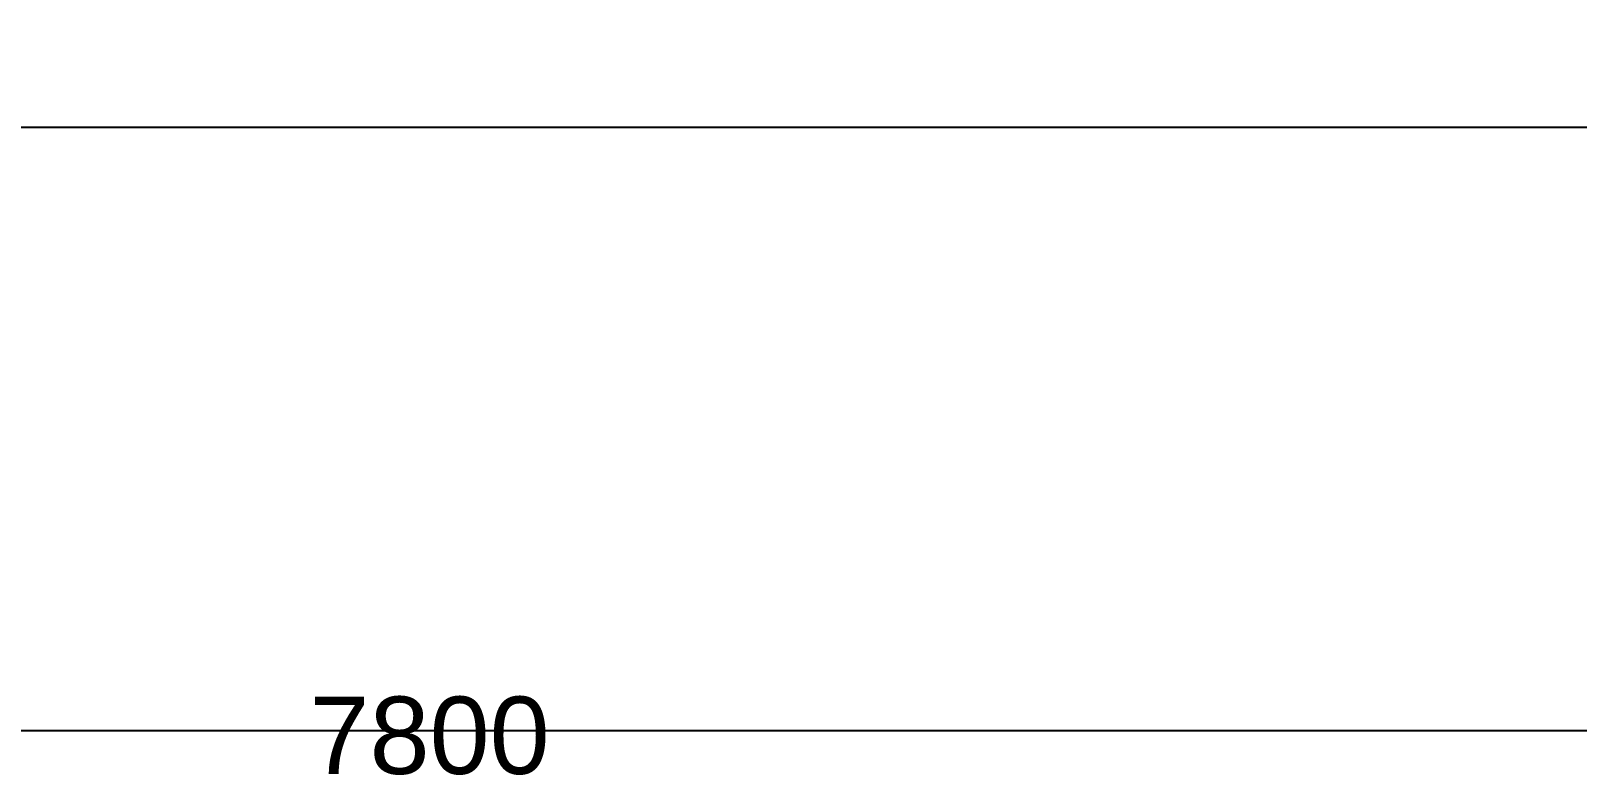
# Model space of a CAD drawing. Header units: millimetres. Extents: x 2519235 to 7246330, y 25937 to 201821.
# Drawn here: x 2843714 to 2846714, y 98744 to 100187 of the extents above; entities that cross this region are included whole.
import ezdxf
from ezdxf.xclip import XClip

# ---------------------------------------------------------------- set-up
doc = ezdxf.new("R2010")
doc.units = ezdxf.units.MM
doc.header["$XCLIPFRAME"] = 0
doc.layers.add('010 - ASPG_DIMS_NOM', color=7, linetype='Continuous')
doc.styles.add('FAMELINE_FOR_CKST', font='arial.ttf')
doc.dimstyles.new('FAMELINE-CKST_C-C', dxfattribs={"dimtxt": 0.3, "dimasz": 0.15, "dimexe": 0.1, "dimexo": 0.1, "dimgap": 0.05, "dimtad": 1, "dimzin": 0, "dimdsep": 46, "dimtxsty": 'FAMELINE_FOR_CKST', "dimblk": 'ORIGIN', "dimblk1": 'ORIGIN', "dimblk2": 'ORIGIN', "dimsah": 1, "dimcen": 0.1, "dimdle": 0.1, "dimclrd": 7, "dimclre": 7, "dimclrt": 7, "dimadec": 0, "dimazin": 0, "dimtfac": 1, "dimtix": 1, "dimtmove": 2, "dimatfit": 3, "dimfxl": 1, "dimtolj": 1, "dimtzin": 0, "dimlwd": -1, "dimlwe": -1, "dimarcsym": 0})

# ---------------------------------------------------------------- blocks, each defined once
blk = doc.blocks.new('_Origin')
at = {"color": 7, "linetype": 'ByBlock', "lineweight": -2}
blk.add_line((0, 0), (-1, 0), dxfattribs=at)
blk.add_circle((0, 0), 0.5, dxfattribs=at)
blk = doc.blocks.new('*D2767')
at = {"layer": '010 - ASPG_DIMS_NOM', "color": 7, "transparency": 16777216}
for p, q in [((-13200, 98950), (-13200, 98668.7)), ((-5400, 98950), (-5400, 98668.7)), ((-5475, 98718.7), (-13125, 98718.7))]:
    blk.add_line(p, q, dxfattribs=at)
at = {"layer": 'Defpoints', "color": 7, "transparency": 16777216}
for p in [(-13200, 99000), (-5400, 99000), (-13200, 98718.7)]:
    blk.add_point(p, dxfattribs=at)
at = {"layer": '010 - ASPG_DIMS_NOM', "color": 7, "transparency": 16777216, "xscale": 75, "yscale": 75, "zscale": 75, "rotation": 180}
blk.add_blockref('_Origin', (-13200, 98718.7), dxfattribs=at)
at = {"layer": '010 - ASPG_DIMS_NOM', "color": 7, "transparency": 16777216, "xscale": 75, "yscale": 75, "zscale": 75}
blk.add_blockref('_Origin', (-5400, 98718.7), dxfattribs=at)
at = {"layer": '010 - ASPG_DIMS_NOM', "color": 7, "transparency": 16777216, "insert": (-9300, 98820.3), "char_height": 150, "attachment_point": 5, "style": 'FAMELINE_FOR_CKST'}
blk.add_mtext('\\A1;7800', dxfattribs=at)
blk = doc.blocks.new('W-1-PP17-ENT1_REV02_20260415-160712_PP17_ENT1_SE_ELE1')
at = {"layer": 'Defpoints', "color": 7}
blk.add_lwpolyline([(-19925, 100790), (19163.1, 100790), (19163.1, 98830), (-19925, 98830)], close=True, dxfattribs=at)
blk = doc.blocks.new('W-1-PP17-ENT1_REV02_20260415-160509_PP17_ENT1_ELE1_DIMS_1')
at = {"layer": '010 - ASPG_DIMS_NOM', "color": 7}
dim = blk.add_linear_dim(base=(-13200, 98718.7), p1=(-5400, 99000), p2=(-13200, 99000), dimstyle='FAMELINE-CKST_C-C', override={"dimscale": 500, "dimdec": 0, "dimlfac": 1, "dimclrd": 7, "dimclre": 7, "dimclrt": 7}, dxfattribs=at)
dim.commit()
dim.dimension.update_dxf_attribs({"geometry": '*D2767', "text_midpoint": (-9300, 98820.3)})

msp = doc.modelspace()

# ---------------------------------------------------------------- linework, layer by layer
at = {"layer": 'Defpoints', "color": 7}
msp.add_line((2895400.188, 100000), (2795400.188, 100000), dxfattribs=at)

# ---------------------------------------------------------------- block references
at = {"color": 7}
ref = msp.add_blockref('W-1-PP17-ENT1_REV02_20260415-160509_PP17_ENT1_ELE1_DIMS_1', (2853787.508, 0), dxfattribs=at)
XClip(ref).set_block_clipping_path([(-30000, 96626.6495575321), (6019.5013926723, 118826.6489075039)])
ref = msp.add_blockref('W-1-PP17-ENT1_REV02_20260415-160712_PP17_ENT1_SE_ELE1', (2853787.508, 0), dxfattribs=at)
XClip(ref).set_block_clipping_path([(-30000, 96626.6495575321), (6019.5013926723, 118826.6489075039)])

doc.saveas('drawing.dxf')
